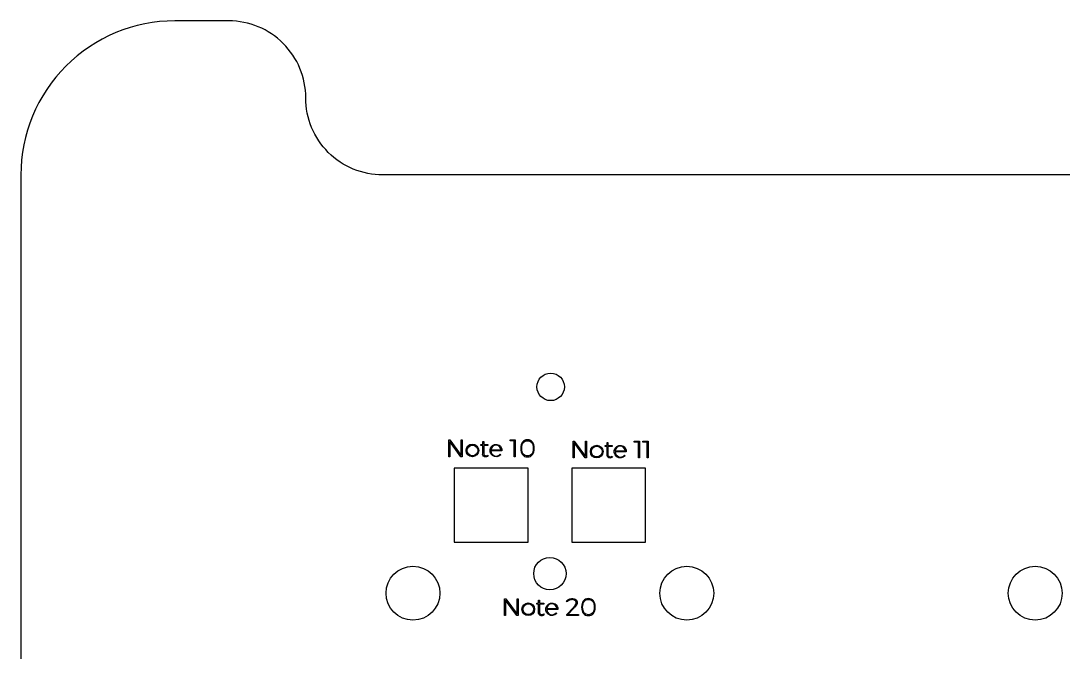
# Model space of a CAD drawing. Header units: millimetres. Extents: x -1043 to -744, y -1370 to -1206.
# Drawn here: x -1043.3 to -908, y -1288.4 to -1206.5 of the extents above; entities that cross this region are included whole.
import ezdxf

# ---------------------------------------------------------------- set-up
doc = ezdxf.new("R2010")
doc.units = ezdxf.units.MM
doc.header["$MEASUREMENT"] = 0
doc.layers.add('Electronics$CUT3', color=178, linetype='Continuous', true_color=0x000000)
doc.layers.add('Electronics$ENGRAVE1', color=5, linetype='Continuous', true_color=0x0000ff)

msp = doc.modelspace()

# ---------------------------------------------------------------- linework, layer by layer
at = {"layer": 'Electronics$CUT3'}
msp.add_lwpolyline([(-1043.3, -1226.5), (-1043.3, -1350.34, 0.414214), (-1023.3, -1370.34), (-764.3, -1370.34, 0.414214), (-744.3, -1350.34), (-744.3, -1226.5, 0.414214), (-764.3, -1206.5), (-771.3, -1206.5, 0.414214), (-781.3, -1216.5, -0.414214), (-791.3, -1226.5), (-996.3, -1226.5, -0.414214), (-1006.3, -1216.5, 0.414214), (-1016.3, -1206.5), (-1023.3, -1206.5, 0.414214)], format="xyb", close=True, dxfattribs=at)
msp.add_lwpolyline([(-1043.3, -1226.5), (-1043.3, -1350.34, 0.414214), (-1023.3, -1370.34), (-764.3, -1370.34, 0.414214), (-744.3, -1350.34), (-744.3, -1226.5, 0.414214), (-764.3, -1206.5), (-771.3, -1206.5, 0.414214), (-781.3, -1216.5, -0.414214), (-791.3, -1226.5), (-996.3, -1226.5, -0.414214), (-1006.3, -1216.5, 0.414214), (-1016.3, -1206.5), (-1023.3, -1206.5, 0.414214)], format="xyb", close=True, dxfattribs=at)
for points in [[(-987.01, -1274.14), (-977.42, -1274.14), (-977.42, -1264.55), (-987.01, -1264.55)], [(-971.77, -1274.14), (-962.18, -1274.14), (-962.18, -1264.55), (-971.77, -1264.55)]]:
    msp.add_lwpolyline(points, close=True, dxfattribs=at)
for centre, radius in [((-974.5, -1254), 1.78), ((-974.5, -1254), 1.78), ((-974.6, -1278.23), 2.1), ((-992.38, -1280.77), 3.5), ((-956.82, -1280.77), 3.5), ((-911.58, -1280.77), 3.5)]:
    msp.add_circle(centre, radius, dxfattribs=at)
at = {"layer": 'Electronics$ENGRAVE1'}
for points in [[(-986.12, -1260.88), (-985.99, -1260.88), (-985.99, -1263.07), (-986.15, -1263.07), (-987.6, -1261.08), (-987.6, -1263.07), (-987.74, -1263.07), (-987.74, -1260.88), (-987.58, -1260.88), (-986.12, -1262.88)], [(-979.78, -1260.88), (-979.1, -1260.88), (-979.1, -1263.07), (-979.22, -1263.07), (-979.22, -1261.01), (-979.78, -1261.01)], [(-969.98, -1261.02), (-969.85, -1261.02), (-969.85, -1263.21), (-970, -1263.21), (-971.46, -1261.22), (-971.46, -1263.21), (-971.59, -1263.21), (-971.59, -1261.02), (-971.44, -1261.02), (-969.98, -1263.01)], [(-963.64, -1261.02), (-962.95, -1261.02), (-962.95, -1263.21), (-963.08, -1263.21), (-963.08, -1261.15), (-963.64, -1261.15)], [(-962.53, -1261.02), (-961.84, -1261.02), (-961.84, -1263.21), (-961.97, -1263.21), (-961.97, -1261.15), (-962.53, -1261.15)], [(-978.86, -1281.48), (-978.74, -1281.48), (-978.74, -1283.67), (-978.89, -1283.67), (-980.35, -1281.68), (-980.35, -1283.67), (-980.48, -1283.67), (-980.48, -1281.48), (-980.33, -1281.48), (-978.86, -1283.47)], [(-970.9, -1283.54), (-970.9, -1283.67), (-972.42, -1283.67), (-972.42, -1283.53), (-971.54, -1282.61), (-971.5, -1282.57), (-971.46, -1282.53), (-971.43, -1282.49), (-971.4, -1282.45), (-971.36, -1282.41), (-971.34, -1282.37), (-971.32, -1282.35), (-971.31, -1282.33), (-971.3, -1282.3), (-971.28, -1282.28), (-971.27, -1282.26), (-971.26, -1282.24), (-971.25, -1282.22), (-971.24, -1282.21), (-971.23, -1282.19), (-971.23, -1282.17), (-971.22, -1282.15), (-971.21, -1282.13), (-971.21, -1282.12), (-971.2, -1282.1), (-971.2, -1282.09), (-971.2, -1282.08), (-971.2, -1282.07), (-971.2, -1282.07), (-971.19, -1282.06), (-971.19, -1282.05), (-971.19, -1282.04), (-971.19, -1282.03), (-971.19, -1282.03), (-971.19, -1282.02), (-971.19, -1282.01), (-971.19, -1282), (-971.19, -1281.99), (-971.19, -1281.98), (-971.19, -1281.97), (-971.19, -1281.96), (-971.19, -1281.95), (-971.2, -1281.94), (-971.2, -1281.92), (-971.2, -1281.91), (-971.2, -1281.9), (-971.2, -1281.89), (-971.21, -1281.88), (-971.21, -1281.87), (-971.21, -1281.86), (-971.22, -1281.85), (-971.22, -1281.84), (-971.23, -1281.84), (-971.23, -1281.83), (-971.24, -1281.82), (-971.24, -1281.81), (-971.25, -1281.8), (-971.25, -1281.79), (-971.26, -1281.78), (-971.27, -1281.77), (-971.27, -1281.77), (-971.28, -1281.76), (-971.29, -1281.75), (-971.29, -1281.74), (-971.3, -1281.74), (-971.31, -1281.73), (-971.32, -1281.72), (-971.33, -1281.71), (-971.34, -1281.71), (-971.34, -1281.7), (-971.35, -1281.69), (-971.36, -1281.69), (-971.37, -1281.68), (-971.38, -1281.68), (-971.39, -1281.67), (-971.4, -1281.67), (-971.42, -1281.66), (-971.43, -1281.65), (-971.44, -1281.65), (-971.45, -1281.65), (-971.46, -1281.64), (-971.47, -1281.64), (-971.48, -1281.63), (-971.5, -1281.63), (-971.51, -1281.63), (-971.52, -1281.62), (-971.53, -1281.62), (-971.55, -1281.62), (-971.56, -1281.61), (-971.57, -1281.61), (-971.59, -1281.61), (-971.61, -1281.61), (-971.64, -1281.6), (-971.67, -1281.6), (-971.7, -1281.6), (-971.73, -1281.6), (-971.75, -1281.6), (-971.77, -1281.6), (-971.79, -1281.6), (-971.81, -1281.6), (-971.83, -1281.61), (-971.85, -1281.61), (-971.87, -1281.61), (-971.9, -1281.62), (-971.92, -1281.62), (-971.94, -1281.63), (-971.96, -1281.63), (-971.98, -1281.64), (-972, -1281.65), (-972.02, -1281.65), (-972.04, -1281.66), (-972.06, -1281.67), (-972.08, -1281.68), (-972.1, -1281.69), (-972.12, -1281.7), (-972.14, -1281.71), (-972.16, -1281.72), (-972.18, -1281.73), (-972.2, -1281.74), (-972.22, -1281.75), (-972.24, -1281.77), (-972.26, -1281.78), (-972.28, -1281.79), (-972.29, -1281.81), (-972.31, -1281.82), (-972.33, -1281.83), (-972.34, -1281.85), (-972.36, -1281.87), (-972.43, -1281.76), (-972.41, -1281.74), (-972.39, -1281.73), (-972.37, -1281.71), (-972.35, -1281.7), (-972.33, -1281.68), (-972.31, -1281.67), (-972.29, -1281.65), (-972.27, -1281.64), (-972.25, -1281.63), (-972.23, -1281.61), (-972.21, -1281.6), (-972.19, -1281.59), (-972.16, -1281.58), (-972.14, -1281.57), (-972.12, -1281.56), (-972.1, -1281.55), (-972.07, -1281.54), (-972.05, -1281.53), (-972.03, -1281.52), (-972, -1281.51), (-971.98, -1281.51), (-971.96, -1281.5), (-971.93, -1281.5), (-971.91, -1281.49), (-971.89, -1281.49), (-971.86, -1281.48), (-971.84, -1281.48), (-971.81, -1281.48), (-971.79, -1281.47), (-971.77, -1281.47), (-971.74, -1281.47), (-971.72, -1281.47), (-971.68, -1281.47), (-971.64, -1281.47), (-971.61, -1281.48), (-971.57, -1281.48), (-971.56, -1281.48), (-971.54, -1281.48), (-971.52, -1281.49), (-971.51, -1281.49), (-971.49, -1281.49), (-971.48, -1281.5), (-971.46, -1281.5), (-971.44, -1281.51), (-971.43, -1281.51), (-971.41, -1281.52), (-971.4, -1281.52), (-971.39, -1281.53), (-971.37, -1281.53), (-971.36, -1281.54), (-971.34, -1281.54), (-971.33, -1281.55), (-971.32, -1281.56), (-971.31, -1281.56), (-971.29, -1281.57), (-971.28, -1281.58), (-971.27, -1281.59), (-971.26, -1281.59), (-971.25, -1281.6), (-971.23, -1281.61), (-971.22, -1281.62), (-971.21, -1281.63), (-971.2, -1281.64), (-971.19, -1281.65), (-971.18, -1281.66), (-971.17, -1281.67), (-971.16, -1281.68), (-971.16, -1281.69), (-971.15, -1281.7), (-971.14, -1281.71), (-971.13, -1281.72), (-971.13, -1281.73), (-971.12, -1281.74), (-971.11, -1281.75), (-971.11, -1281.76), (-971.1, -1281.78), (-971.09, -1281.79), (-971.09, -1281.8), (-971.09, -1281.81), (-971.08, -1281.83), (-971.08, -1281.84), (-971.07, -1281.85), (-971.07, -1281.86), (-971.07, -1281.88), (-971.06, -1281.89), (-971.06, -1281.9), (-971.06, -1281.92), (-971.06, -1281.93), (-971.06, -1281.95), (-971.06, -1281.96), (-971.06, -1281.98), (-971.06, -1281.99), (-971.06, -1282), (-971.06, -1282.01), (-971.06, -1282.02), (-971.06, -1282.03), (-971.06, -1282.04), (-971.06, -1282.05), (-971.06, -1282.06), (-971.06, -1282.06), (-971.06, -1282.07), (-971.07, -1282.08), (-971.07, -1282.09), (-971.07, -1282.1), (-971.07, -1282.11), (-971.08, -1282.12), (-971.08, -1282.14), (-971.09, -1282.16), (-971.1, -1282.19), (-971.11, -1282.21), (-971.12, -1282.23), (-971.13, -1282.25), (-971.14, -1282.27), (-971.15, -1282.29), (-971.16, -1282.32), (-971.18, -1282.34), (-971.19, -1282.36), (-971.22, -1282.41), (-971.25, -1282.46), (-971.29, -1282.5), (-971.33, -1282.55), (-971.37, -1282.6), (-971.41, -1282.65), (-971.45, -1282.69), (-972.27, -1283.54)]]:
    msp.add_lwpolyline(points, close=True, dxfattribs=at)
for points in [[(-982.62, -1262.96, -0.750475), (-983.33, -1262.62), (-983.33, -1261.59), (-983.56, -1261.59), (-983.56, -1261.48), (-983.33, -1261.48), (-983.33, -1261.08), (-983.2, -1261.08), (-983.2, -1261.48), (-982.65, -1261.48), (-982.65, -1261.59), (-983.2, -1261.59), (-983.2, -1262.61, 0.724121), (-982.67, -1262.85)], [(-966.47, -1263.09, -0.750475), (-967.18, -1262.76), (-967.18, -1261.73), (-967.42, -1261.73), (-967.42, -1261.62), (-967.18, -1261.62), (-967.18, -1261.21), (-967.06, -1261.21), (-967.06, -1261.62), (-966.5, -1261.62), (-966.5, -1261.73), (-967.06, -1261.73), (-967.06, -1262.74, 0.724121), (-966.52, -1262.99)], [(-981.19, -1261.55, -0.26868), (-980.84, -1262.29), (-982.27, -1262.29, 0.675793), (-981.04, -1262.73), (-980.97, -1262.81, -2.057104)], [(-980.96, -1262.18, 0.952108), (-982.26, -1262.18)], [(-965.05, -1261.68, -0.26868), (-964.7, -1262.43), (-966.12, -1262.43, 0.675793), (-964.9, -1262.87), (-964.82, -1262.95, -2.057104)], [(-964.82, -1262.31, 0.952108), (-966.12, -1262.31)], [(-975.36, -1283.56, -0.750475), (-976.07, -1283.22), (-976.07, -1282.19), (-976.31, -1282.19), (-976.31, -1282.08), (-976.07, -1282.08), (-976.07, -1281.67), (-975.94, -1281.67), (-975.94, -1282.08), (-975.39, -1282.08), (-975.39, -1282.19), (-975.94, -1282.19), (-975.94, -1283.2, 0.724121), (-975.41, -1283.45)], [(-973.93, -1282.14, -0.26868), (-973.58, -1282.89), (-975.01, -1282.89, 0.675793), (-973.78, -1283.33), (-973.71, -1283.41, -2.057104)], [(-973.7, -1282.77, 0.952108), (-975.01, -1282.77)]]:
    msp.add_lwpolyline(points, format="xyb", close=True, dxfattribs=at)
for centre, radius in [((-984.67, -1262.25), 0.824), ((-984.65, -1262.25), 0.7), ((-968.52, -1262.39), 0.824), ((-968.51, -1262.39), 0.7), ((-977.41, -1282.85), 0.824), ((-977.4, -1282.85), 0.7)]:
    msp.add_circle(centre, radius, dxfattribs=at)
for points in [[(-976.85, -1261.16), (-976.7, -1261.35), (-976.63, -1261.62), (-976.63, -1261.98), (-976.63, -1262.33), (-976.7, -1262.6), (-976.85, -1262.79), (-977, -1262.99), (-977.22, -1263.08), (-977.51, -1263.08), (-977.79, -1263.08), (-978, -1262.99), (-978.16, -1262.79), (-978.31, -1262.6), (-978.38, -1262.33), (-978.38, -1261.98), (-978.38, -1261.62), (-978.31, -1261.35), (-978.16, -1261.16), (-978, -1260.97), (-977.79, -1260.87), (-977.51, -1260.87), (-977.22, -1260.87), (-977, -1260.97), (-976.85, -1261.16)], [(-978.06, -1261.25), (-978.19, -1261.41), (-978.25, -1261.66), (-978.25, -1261.98), (-978.25, -1262.3), (-978.19, -1262.54), (-978.06, -1262.71), (-977.93, -1262.88), (-977.75, -1262.96), (-977.51, -1262.96), (-977.26, -1262.96), (-977.08, -1262.88), (-976.95, -1262.71), (-976.82, -1262.54), (-976.76, -1262.3), (-976.76, -1261.98), (-976.76, -1261.66), (-976.82, -1261.41), (-976.95, -1261.25), (-977.08, -1261.08), (-977.26, -1260.99), (-977.51, -1260.99), (-977.75, -1260.99), (-977.93, -1261.08), (-978.06, -1261.25)], [(-968.94, -1281.76), (-968.79, -1281.95), (-968.72, -1282.22), (-968.72, -1282.57), (-968.72, -1282.93), (-968.79, -1283.2), (-968.94, -1283.39), (-969.1, -1283.58), (-969.31, -1283.68), (-969.6, -1283.68), (-969.88, -1283.68), (-970.1, -1283.58), (-970.25, -1283.39), (-970.4, -1283.2), (-970.48, -1282.93), (-970.48, -1282.57), (-970.48, -1282.22), (-970.4, -1281.95), (-970.25, -1281.76), (-970.1, -1281.57), (-969.88, -1281.47), (-969.6, -1281.47), (-969.31, -1281.47), (-969.1, -1281.57), (-968.94, -1281.76)], [(-970.15, -1281.84), (-970.28, -1282.01), (-970.35, -1282.25), (-970.35, -1282.57), (-970.35, -1282.89), (-970.28, -1283.14), (-970.15, -1283.3), (-970.02, -1283.47), (-969.84, -1283.56), (-969.6, -1283.56), (-969.36, -1283.56), (-969.17, -1283.47), (-969.04, -1283.3), (-968.91, -1283.14), (-968.85, -1282.89), (-968.85, -1282.57), (-968.85, -1282.25), (-968.91, -1282.01), (-969.04, -1281.84), (-969.17, -1281.67), (-969.36, -1281.59), (-969.6, -1281.59), (-969.84, -1281.59), (-970.02, -1281.67), (-970.15, -1281.84)]]:
    msp.add_open_spline(points, degree=3, knots=[0, 0, 0, 0, 1, 1, 1, 2, 2, 2, 3, 3, 3, 4, 4, 4, 5, 5, 5, 6, 6, 6, 7, 7, 7, 8, 8, 8, 8], dxfattribs=at)

doc.saveas('drawing.dxf')
